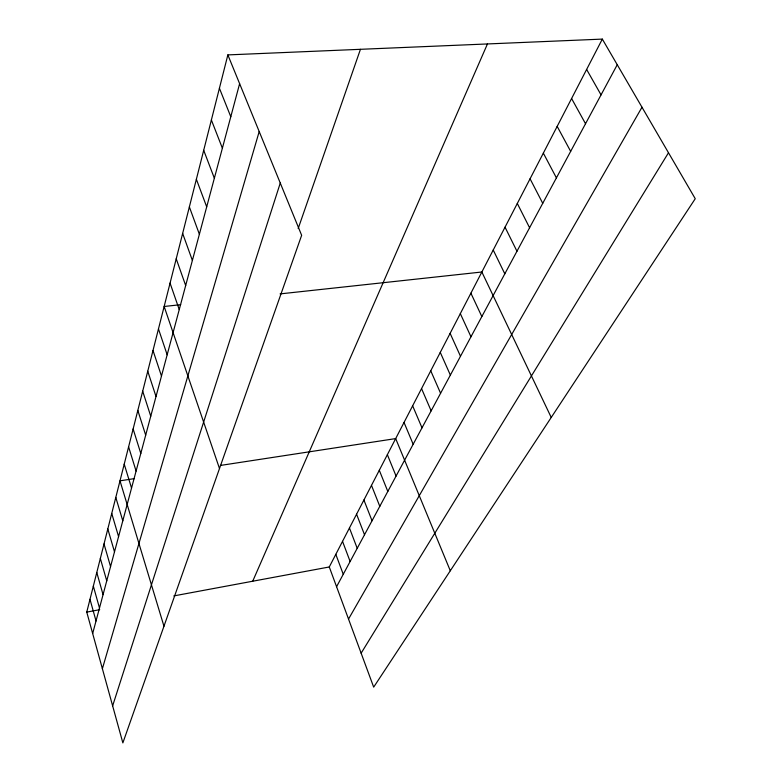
<?xml version="1.0" encoding="UTF-8"?>
<svg xmlns="http://www.w3.org/2000/svg" width="782" height="782" viewBox="0 0 782 782"><rect width="100%" height="100%" fill="white"/><g stroke="black" fill="none" stroke-linecap="round" stroke-linejoin="round"><path stroke-width="1.17" d="M227.855 54.906L301.647 235.304L122.862 742.9L86.753 612.101L227.855 54.906L602.326 39.1L695.247 198.716L373.679 687.134L329.281 566.97L602.326 39.1M92.667 633.537L239.624 83.674M102.383 668.708L259.204 131.542M112.637 705.872L280.269 183.047M298.186 228.54L360.443 49.305M252.713 581.221L487.45 43.948M336.573 586.705L617.252 64.73M348.528 619.051L641.993 107.232M361.137 653.185L668.493 152.754M86.753 612.101L99.715 609.696M173.829 595.904L329.281 566.97M134.406 478.613L119.998 480.822L163.956 626.216M220.397 465.437L395.682 438.594L450.295 570.752M180.681 304.687L164.152 306.476L219.498 468.526M280.093 293.895L481.859 271.999L551.232 417.451M586.627 69.461L601.045 94.876M571.593 98.532L585.532 123.722M557.175 126.391L570.664 151.366M543.343 153.125L556.413 177.876M530.069 178.795L542.737 203.31M517.313 203.467L529.59 227.748M505.035 227.181L516.961 251.237M493.227 250.015L504.81 273.837M470.891 293.191L481.839 316.563M460.324 313.631L470.969 336.768M450.119 333.357L460.49 356.269M440.266 352.399L450.364 375.086M430.745 370.805L440.589 393.268M421.547 388.595L431.146 410.833M412.642 405.809L422.006 427.832M404.03 422.466L413.17 444.264M387.364 454.684L396.073 476.062M379.299 470.275L387.804 491.428M219.41 88.229L230.788 116.723M371.489 485.378L379.798 506.325M363.913 500.011L372.037 520.753M211.375 119.988L222.381 148.199M356.572 514.214L364.52 534.741M349.446 527.987L357.218 548.319M203.701 150.291L214.356 178.218M342.526 541.359L350.131 561.486M196.37 179.244L206.702 206.868M335.81 554.35L343.259 574.281M189.361 206.917L199.381 234.258M182.646 233.407L192.382 260.455M176.224 258.793L185.676 285.538M170.065 283.123L179.244 309.584M158.463 328.909L167.172 354.784M153.008 350.473L161.483 376.064M147.759 371.215L156.009 396.523M142.695 391.186L150.75 416.21M137.828 410.423L145.687 435.173M133.126 428.976L140.799 453.443M128.6 446.864L136.088 471.067M124.221 464.137L131.542 488.076M115.795 497.42L122.794 520.832M111.738 513.461L118.581 536.608M107.808 528.964L114.504 551.848M104.016 543.959L110.565 566.588M100.34 558.465L106.753 580.85M96.782 572.512L103.058 594.652M93.332 586.129L99.49 608.025M89.998 599.315L96.03 620.976"/></g></svg>
